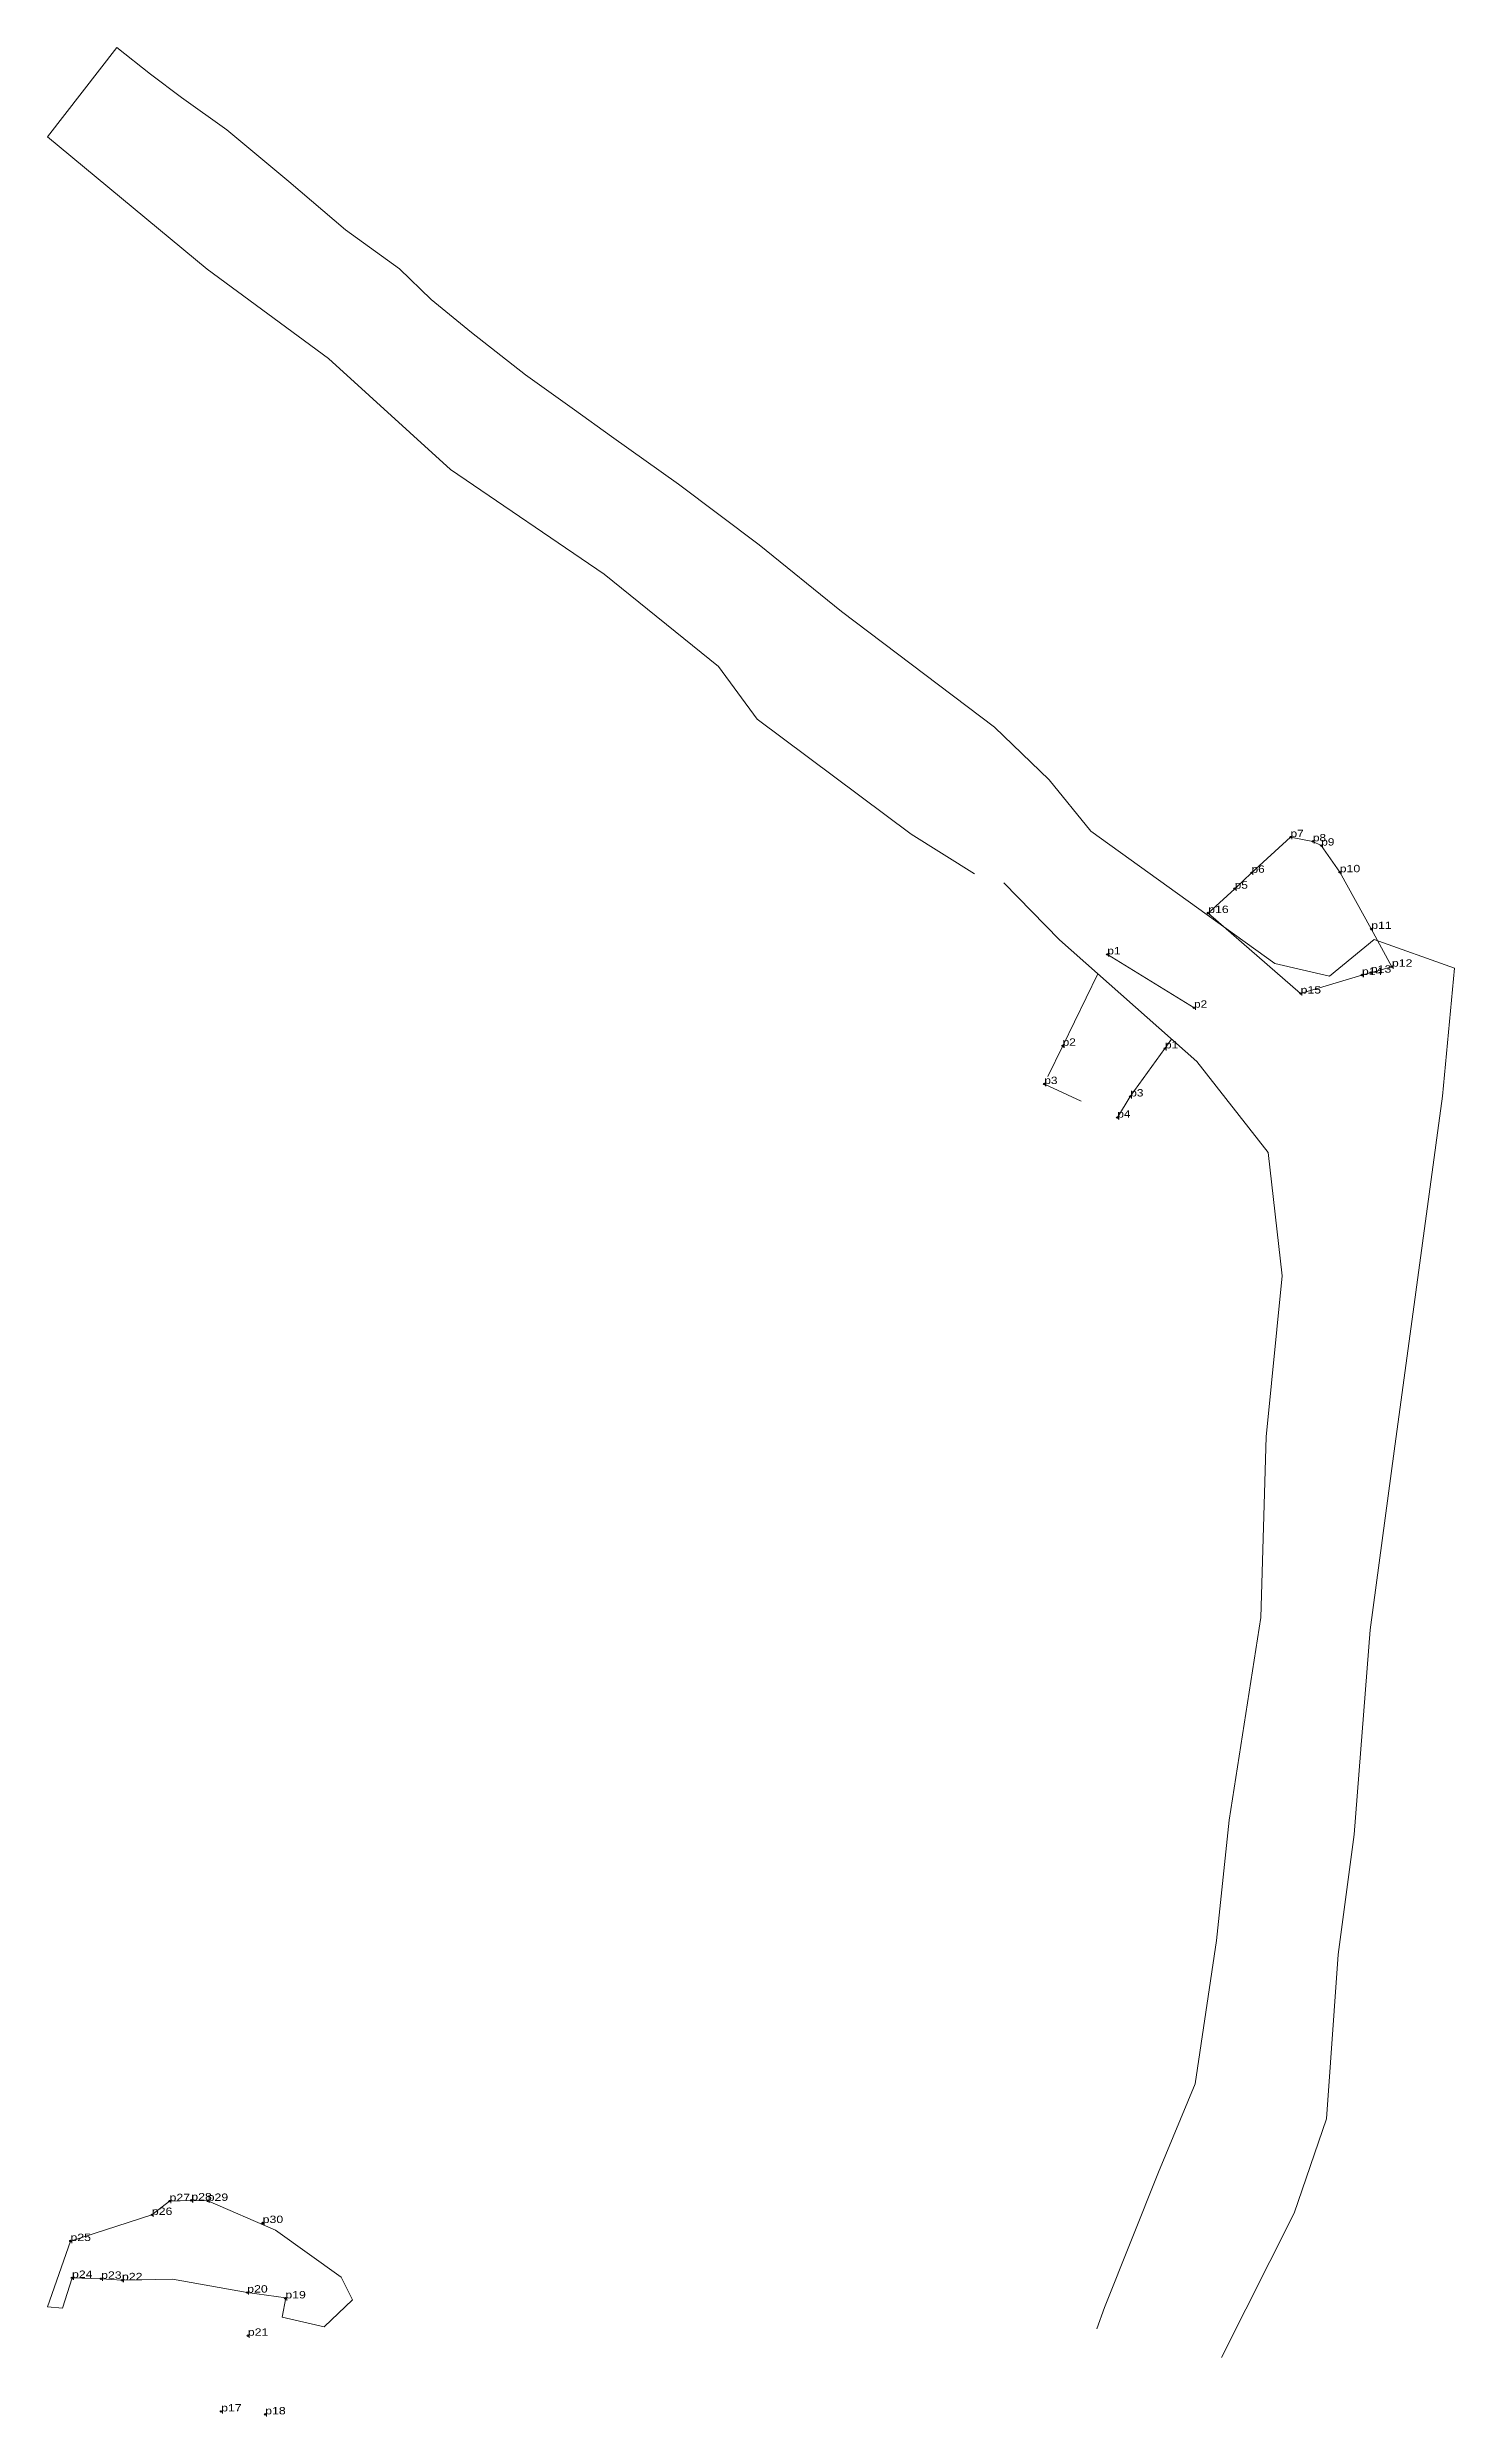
# Model space of a CAD drawing. Header units: metres. Extents: x 538615 to 540133, y 1836813 to 1837565.
# Drawn here: x 538615 to 538959, y 1836986 to 1837565 of the extents above; entities outside this region: 1.
import ezdxf

# ---------------------------------------------------------------- set-up
doc = ezdxf.new("R2010")
doc.units = ezdxf.units.M
doc.header["$LTSCALE"] = 0.72
doc.header["$PDMODE"] = 32
doc.header["$PDSIZE"] = 0.36
doc.layers.add('12', color=7, linetype='Continuous')
doc.layers.add('7', color=7, linetype='Continuous')
for name, color, linetype, lineweight in [('23', 7, 'Continuous', 13), ('31', 7, 'Continuous', 13), ('5', 7, 'Continuous', 13)]:
    doc.layers.add(name, color=color, linetype=linetype, lineweight=lineweight)

msp = doc.modelspace()

# ---------------------------------------------------------------- linework, layer by layer
at = {"layer": '23'}
msp.add_line((538614.95, 1837012.42), (538618.57, 1837012.08), dxfattribs=at)
for points in [[(538902.09, 1837000), (538919.88, 1837035.3), (538927.77, 1837058.38), (538930.67, 1837098.59), (538934.58, 1837127.93), (538938.45, 1837178.01), (538944.33, 1837221.78), (538949.67, 1837260.67), (538956.15, 1837308.61), (538959.14, 1837339.91), (538939.45, 1837346.95), (538928.55, 1837337.95), (538915.15, 1837341.1), (538870.12, 1837373.49), (538859.98, 1837386.05), (538846.6, 1837398.91), (538809.17, 1837427.2), (538789.04, 1837443.48), (538769.24, 1837458.35), (538752.91, 1837470.04), (538743.81, 1837476.58), (538731.87, 1837485.13), (538718.64, 1837495.48), (538708.76, 1837503.52), (538701.06, 1837511.02), (538687.81, 1837520.59), (538673.95, 1837532.39), (538658.82, 1837545.07), (538647.68, 1837553.01), (538640.14, 1837558.67), (538631.91, 1837565.24), (538614.89, 1837543.35), (538654, 1837510.96), (538683.69, 1837489.12), (538713.54, 1837461.98), (538751.07, 1837436.37), (538779.1, 1837413.71), (538788.54, 1837400.87), (538826.22, 1837372.72), (538841.65, 1837363.03)], [(538871.65, 1837007), (538873.52, 1837012.2), (538886.73, 1837045.37), (538895.64, 1837066.92), (538900.91, 1837102), (538904, 1837131.49), (538911.76, 1837181.08), (538913.05, 1837225.26), (538916.93, 1837264.63), (538913.55, 1837294.82), (538896.09, 1837317.08), (538862.46, 1837346.9), (538848.85, 1837360.8)], [(538614.95, 1837012.42), (538620.53, 1837028.48), (538640.45, 1837034.87), (538644.77, 1837038.24), (538650.1, 1837038.43), (538654.1, 1837038.31), (538670.73, 1837031.15), (538686.79, 1837019.62), (538689.53, 1837014.07), (538682.57, 1837007.46), (538672.32, 1837009.85), (538673.22, 1837014.56), (538663.77, 1837015.87), (538645.48, 1837019.11), (538633.13, 1837018.89)], [(538633.13, 1837018.89), (538628.03, 1837019.25), (538620.91, 1837019.47), (538618.57, 1837012.08)]]:
    msp.add_lwpolyline(points, dxfattribs=at)
at = {"layer": '31'}
msp.add_line((540131.77, 1836813.68), (540133.05, 1836813.29), dxfattribs=at)
at = {"layer": '5'}
for p, q in [((538895.4, 1837330.26), (538874.19, 1837343.3)), ((538858.78, 1837311.58), (538867.82, 1837307.43))]:
    msp.add_line(p, q, dxfattribs=at)
msp.add_lwpolyline([(538898.85, 1837353.43), (538905.35, 1837359.38), (538909.47, 1837363.28), (538919.01, 1837372), (538924.48, 1837370.97), (538926.52, 1837369.93), (538931.03, 1837363.41), (538938.74, 1837349.53), (538943.8, 1837340.3), (538936.47, 1837338.25), (538921.46, 1837333.73)], close=True, dxfattribs=at)
for points in [[(538871.87, 1837338.56), (538863.26, 1837320.95), (538859.65, 1837313.39)], [(538876.64, 1837303.38), (538879.8, 1837308.54), (538888.29, 1837320.3), (538889.91, 1837322.56)]]:
    msp.add_lwpolyline(points, dxfattribs=at)
at = {"layer": '7'}
for p in [(538919.01, 1837372), (538924.48, 1837370.97), (538926.52, 1837369.93), (538909.47, 1837363.28), (538931.03, 1837363.41), (538905.35, 1837359.38), (538898.85, 1837353.43), (538938.74, 1837349.53), (538874.19, 1837343.29), (538943.8, 1837340.3), (538921.46, 1837333.73), (538936.47, 1837338.25), (538938.64, 1837338.83), (538895.4, 1837330.25), (538863.26, 1837320.95), (538888.29, 1837320.3), (538858.78, 1837311.58), (538879.8, 1837308.54), (538876.64, 1837303.38), (538644.77, 1837038.24), (538650.1, 1837038.43), (538654.1, 1837038.31), (538640.45, 1837034.87), (538667.55, 1837032.89), (538620.53, 1837028.48), (538620.91, 1837019.47), (538628.03, 1837019.25), (538633.13, 1837018.89), (538663.77, 1837015.87), (538673.1, 1837014.45), (538663.93, 1837005.31), (538657.39, 1836986.78), (538668.17, 1836986.06)]:
    msp.add_point(p, dxfattribs=at)

# ---------------------------------------------------------------- texts
at = {"layer": '12'}
for s, width, p in [('p7', 1.2, (538919.01, 1837372)), ('p8', 1.2, (538924.48, 1837370.97)), ('p9', 1.2, (538926.52, 1837369.93)), ('p6', 1.2, (538909.47, 1837363.28)), ('p10', 1.25, (538931.03, 1837363.41)), ('p5', 1.2, (538905.35, 1837359.38)), ('p16', 1.25, (538898.85, 1837353.43)), ('p11', 1.25, (538938.74, 1837349.53)), ('p1', 1.2, (538874.19, 1837343.3)), ('p14', 1.25, (538936.47, 1837338.25)), ('p13', 1.25, (538938.64, 1837338.83)), ('p12', 1.25, (538943.8, 1837340.3)), ('p15', 1.25, (538921.46, 1837333.73)), ('p2', 1.2, (538895.4, 1837330.26)), ('p2', 1.2, (538863.26, 1837320.95)), ('p1', 1.2, (538888.29, 1837320.3)), ('p3', 1.2, (538858.78, 1837311.58)), ('p3', 1.2, (538879.8, 1837308.54)), ('p4', 1.2, (538876.64, 1837303.38)), ('p27', 1.25, (538644.77, 1837038.24)), ('p28', 1.25, (538650.1, 1837038.43)), ('p29', 1.25, (538654.1, 1837038.31)), ('p26', 1.25, (538640.45, 1837034.87)), ('p30', 1.25, (538667.55, 1837032.89)), ('p25', 1.25, (538620.53, 1837028.48)), ('p24', 1.25, (538620.91, 1837019.46)), ('p23', 1.25, (538628.03, 1837019.25)), ('p22', 1.25, (538633.13, 1837018.89)), ('p20', 1.25, (538663.77, 1837015.87)), ('p19', 1.25, (538673.1, 1837014.44)), ('p21', 1.25, (538663.93, 1837005.31)), ('p17', 1.25, (538657.39, 1836986.78)), ('p18', 1.25, (538668.17, 1836986.06))]:
    msp.add_text(s, height=1.8, dxfattribs=dict(at, width=width)).set_placement(p)

doc.saveas('drawing.dxf')
